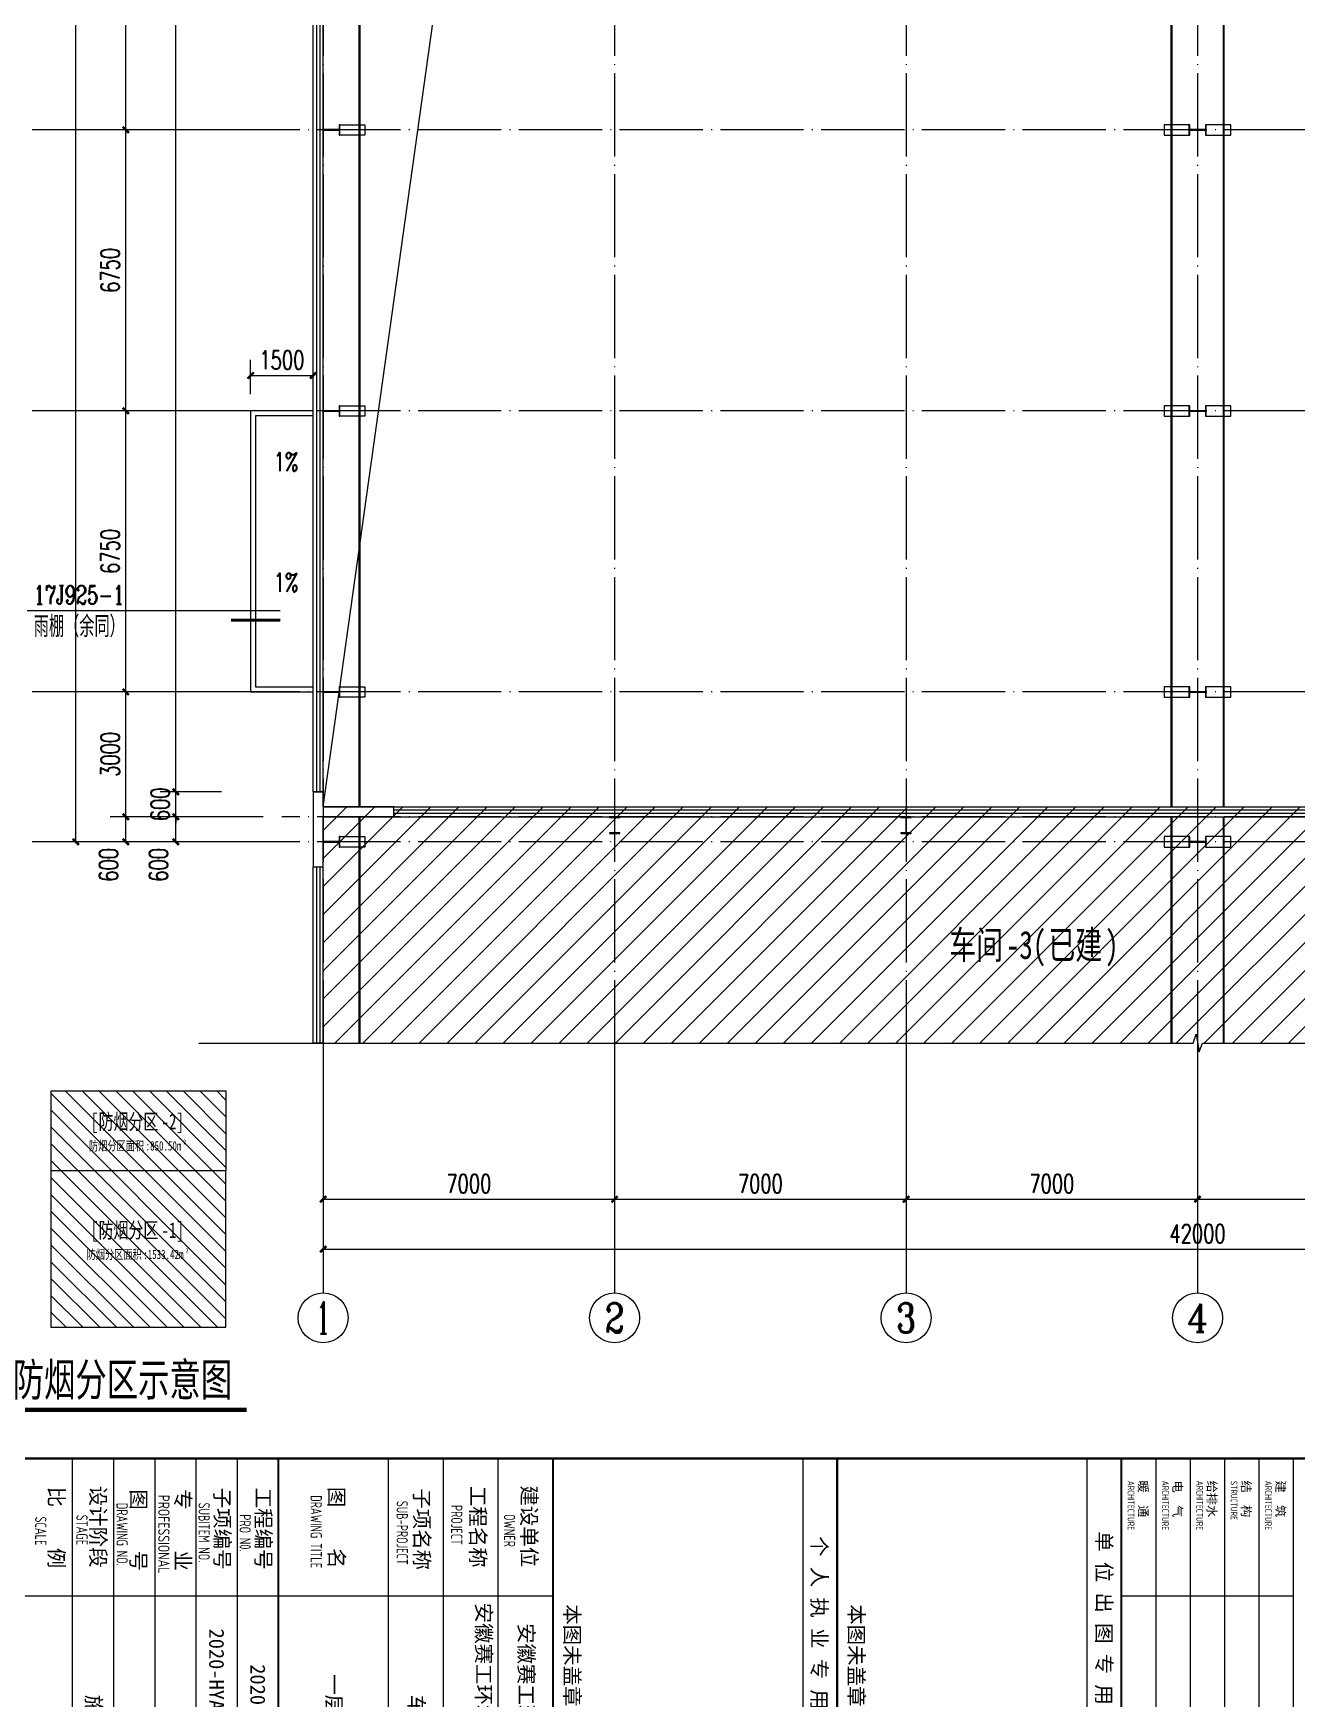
# Model space of a CAD drawing. Extents: x 1840316 to 2045362, y 17308253 to 17931430.
# Drawn here: x 1985902 to 2016243, y 17623196 to 17663196 of the extents above; entities that cross this region are included whole.
import ezdxf
from ezdxf.enums import TextEntityAlignment as Align

# ---------------------------------------------------------------- set-up
doc = ezdxf.new("R2010")
doc.units = 0
doc.header["$LTSCALE"] = 1000
doc.header["$MEASUREMENT"] = 0
doc.linetypes.add('DASH', pattern=[0.35, 0.25, -0.1])
doc.linetypes.add('DOTE', pattern=[2.42, 2, -0.2, 0.02, -0.2])
doc.layers.get('Defpoints').update_dxf_attribs({"color": 250})
for name, color, linetype in [('0 - 填充', 251, 'Continuous'), ('00-人防文字', 140, 'Continuous'), ('AXIS_TEXT', 7, 'Continuous'), ('AXIS_内部', 151, 'Continuous'), ('AXIS_外部', 171, 'Continuous'), ('COLUMN', 2, 'Continuous'), ('DIM_IDEN', 171, 'Continuous'), ('DIM_SYMB', 165, 'Continuous'), ('DOTE', 1, 'DOTE'), ('PUB_TEXT', 7, 'Continuous'), ('PUB_TITLE', 4, 'Continuous'), ('PUB_WALL', 9, 'Continuous'), ('TK', 4, 'Continuous'), ('WALL-PARAPET', 6, 'Continuous'), ('WINDOW', 140, 'Continuous')]:
    doc.layers.add(name, color=color, linetype=linetype)
doc.styles.add('_TCH_AXIS', font='COMPLEX', dxfattribs={"bigfont": 'GBCBIG'})
doc.styles.add('_TCH_DIM', font='SIMPLEX', dxfattribs={"bigfont": 'GBCBIG'})
doc.styles.add('_TCH_DIM_T3', font='SIMPLEX', dxfattribs={"width": 0.705882, "bigfont": 'GBCBIG'})
doc.styles.add('_TCH_LABEL', font='COMPLEX', dxfattribs={"bigfont": 'GBCBIG'})
doc.styles.add('COMPLEX', font='COMPLEX')
doc.styles.add('HT', font='simhei.ttf', dxfattribs={"width": 0.7})
doc.styles.add('TSSD_REIN', font='tssdeng.shx', dxfattribs={"width": 0.7, "bigfont": 'tssdchn.shx'})
doc.styles.add('图签宋体', font='', dxfattribs={"height": 300})
doc.styles.get('图签宋体').set_extended_font_data('NSimSun')
doc.dimstyles.new('_TCH_ARCH&&150', dxfattribs={"dimtxt": 446.25, "dimasz": 150, "dimexe": 375, "dimexo": 450, "dimgap": 150, "dimtad": 1, "dimdec": 0, "dimzin": 0, "dimdsep": 46, "dimtxsty": '_TCH_DIM_T3', "dimblk": 'ARCHTICK', "dimcen": 0.09, "dimclrt": 7, "dimazin": 2, "dimtfac": 1, "dimtdec": 0, "dimtix": 1, "dimtmove": 2, "dimatfit": 3, "dimfxl": 0, "dimtolj": 1, "dimtzin": 0, "dimarcsym": 0})

# ---------------------------------------------------------------- blocks, each defined once
blk = doc.blocks.new('A$C3ACC4A1C')
at = {"layer": 'COLUMN'}
h = blk.add_hatch(color=256, dxfattribs=at)
h.paths.add_polyline_path([(125, 400), (0, 400), (0, 388), (120, 388), (120, 200), (125, 200)])
h.paths.add_polyline_path([(250, 400), (125, 400), (125, 200), (130, 200), (130, 388), (250, 388)])
h.paths.add_polyline_path([(250, 12), (130, 12), (130, 200), (125, 200), (125, 0), (250, 0)])
h.paths.add_polyline_path([(125, 200), (120, 200), (120, 12), (0, 12), (0, 0), (125, 0)])
blk.add_lwpolyline([(0, 0), (0, 12), (120, 12), (120, 388), (0, 388), (0, 400), (250, 400), (250, 388), (130, 388), (130, 12), (250, 12), (250, 0)], close=True, dxfattribs=at)
blk = doc.blocks.new('GeYuanFrame_28783010', base_point=(18.76, 4.34))
at = {"layer": 'PUB_TITLE'}
for points in [[(628.76, 202.14), (628.76, 229.64)], [(628.76, 14.34), (628.76, 111.14)]]:
    blk.add_lwpolyline(points, dxfattribs=at)
at = {"layer": 'TK'}
for p, q in [((606.76, 102.34), (676.76, 102.34)), ((606.76, 93.54), (676.76, 93.54)), ((606.76, 84.74), (628.76, 84.74)), ((606.76, 84.74), (676.76, 84.74)), ((606.76, 67.18), (676.76, 67.18)), ((606.76, 67.14), (676.76, 67.14)), ((606.76, 60.58), (676.76, 60.58)), ((606.76, 53.98), (676.76, 53.98)), ((606.76, 47.38), (676.76, 47.38)), ((606.76, 40.78), (676.76, 40.78)), ((606.76, 34.18), (676.76, 34.18))]:
    blk.add_line(p, q, dxfattribs=at)
for points, const_width in [([(606.76, 414.34), (606.76, 14.34)], 0.4), ([(606.76, 202.14), (676.76, 202.14)], 0.35), ([(606.76, 156.64), (676.76, 156.64)], 0.35), ([(606.76, 111.14), (676.76, 111.14)], 0.35), ([(606.76, 67.18), (676.76, 67.18)], 0.35)]:
    blk.add_lwpolyline(points, dxfattribs=dict(at, const_width=const_width))
for points in [[(606.76, 229.64), (676.76, 229.64)], [(606.76, 224.14), (676.76, 224.14)], [(606.76, 218.64), (676.76, 218.64)], [(606.76, 213.14), (676.76, 213.14)], [(606.76, 207.64), (676.76, 207.64)], [(606.76, 202.14), (676.76, 202.14)], [(606.76, 196.64), (676.76, 196.64)], [(606.76, 151.14), (676.76, 151.14)]]:
    blk.add_lwpolyline(points, dxfattribs=at)
at = {"layer": 'TK', "style": '图签宋体'}
for s, height, p in [('建  筑', 1.44, (610.28, 226.92)), ('结  构', 1.44, (610.28, 221.42)), ('给排水', 1.44, (610.28, 215.92)), ('电  气', 1.44, (610.28, 210.42)), ('暖  通', 1.44, (610.28, 204.92)), ('单 位 出 图 专 用 章 盖 章', 2.4, (618.39, 198.16)), ('本图未盖章无效', 2.4, (630.1, 158.51)), ('个 人 执 业 专 用 章 盖 章', 2.4, (619.19, 152.58)), ('本图未盖章无效', 2.4, (630.1, 113.01)), ('建设单位', 2.4, (611.06, 106.14)), ('工程名称', 2.4, (611.14, 97.93)), ('子项名称', 2.4, (611.52, 88.95)), ('图    名', 2.4, (611.3, 75.3)), ('工程编号', 2.4, (611.44, 63.58)), ('子项编号', 2.4, (611.44, 57)), ('专    业', 2.4, (611.68, 50.69)), ('图    号', 2.4, (611.69, 43.58)), ('设计阶段', 2.4, (611.12, 37.12)), ('比    例', 2.4, (611.26, 30.44))]:
    blk.add_text(s, height=height, dxfattribs=at).set_placement(p)
at = {"layer": 'TK', "style": 'TSSD_REIN'}
for s, height, width, p in [('ARCHITECTURE', 1.08, 0.7, (610.32, 225.15)), ('STRUCTURE', 1.08, 0.7, (610.32, 219.65)), ('ARCHITECTURE', 1.08, 0.7, (610.32, 214.15)), ('ARCHITECTURE', 1.08, 0.7, (610.32, 208.65)), ('ARCHITECTURE', 1.08, 0.7, (610.32, 203.15)), ('OWNER', 1.8, 0.7, (615.65, 103.29)), ('PROJECT', 1.8, 0.7, (614.19, 94.83)), ('SUB-PROJECT', 1.8, 0.7, (613.53, 86.11)), ('DRAWING TITLE', 1.8, 0.7, (612.64, 72.34)), ('PRO N0.', 1.8, 0.7, (615.68, 60.96)), ('SUBITEM NO.', 1.8, 0.7, (613.82, 54.39)), ('PROFESSIONAL', 1.8, 0.8, (612.55, 47.95)), ('DRAWING NO.', 1.8, 0.7, (613.86, 41.26)), ('STAGE', 1.8, 0.7, (615.76, 34.84)), ('SCALE', 1.8, 0.7, (616.05, 28.23))]:
    blk.add_text(s, height=height, dxfattribs=dict(at, width=width)).set_placement(p)
at = {"layer": 'TK', "char_height": 2.4, "width": 48, "attachment_point": 5, "style": '图签宋体'}
for s, insert in [('安徽赛工环境装备有限公司', (652.76, 106.74)), ('安徽赛工环境装备有限公司新建厂区', (652.76, 97.94)), ('车间-3扩建', (652.76, 89.14)), ('一层高位平面图', (652.76, 75.94)), ('2020-HYAJLF-0505', (652.76, 63.88)), ('2020-HYAJLF-0505S-a-003', (652.76, 57.28)), ('施工图设计', (652.76, 37.48))]:
    blk.add_mtext(s, dxfattribs=dict(at, insert=insert))
blk = doc.blocks.new('_ArchTick')
at = {"color": 0, "linetype": 'ByBlock', "const_width": 0.4}
blk.add_lwpolyline([(-0.5, -0.5), (0.5, 0.5)], dxfattribs=at)
blk = doc.blocks.new('*D96')
at = {"layer": 'AXIS_内部', "color": 0, "lineweight": -2}
for p, q in [((1990424, 17644377), (1988949, 17644377)), ((1989324, 17643777), (1989324, 17644377)), ((1990424, 17643777), (1988949, 17643777))]:
    blk.add_line(p, q, dxfattribs=at)
at = {"layer": 'Defpoints', "color": 0}
for p in [(1989324, 17644377), (1990874, 17644377), (1990874, 17643777)]:
    blk.add_point(p, dxfattribs=at)
at = {"layer": 'AXIS_内部', "color": 0, "lineweight": -2, "xscale": 150, "yscale": 150, "zscale": 150}
for p, rotation in [((1989324, 17644377), 90), ((1989324, 17643777), 270)]:
    blk.add_blockref('_ArchTick', p, dxfattribs=dict(at, rotation=rotation))
at = {"layer": 'AXIS_内部', "color": 7, "insert": (1988911, 17643222), "char_height": 446.2, "attachment_point": 5, "rotation": 90, "style": '_TCH_DIM_T3'}
blk.add_mtext('\\A1;600', dxfattribs=at)
blk = doc.blocks.new('*D97')
at = {"layer": 'AXIS_内部', "color": 0, "lineweight": -2}
for p, q in [((1990424, 17644977), (1988949, 17644977)), ((1989324, 17644977), (1989324, 17645127)), ((1989324, 17644377), (1989324, 17644977)), ((1990424, 17644377), (1988949, 17644377)), ((1989324, 17644377), (1989324, 17644227))]:
    blk.add_line(p, q, dxfattribs=at)
at = {"layer": 'Defpoints', "color": 0}
for p in [(1989324, 17644977), (1990874, 17644977), (1990874, 17644377)]:
    blk.add_point(p, dxfattribs=at)
at = {"layer": 'AXIS_内部', "color": 0, "lineweight": -2, "xscale": 150, "yscale": 150, "zscale": 150}
for p, rotation in [((1989324, 17644977), 270), ((1989324, 17644377), 90)]:
    blk.add_blockref('_ArchTick', p, dxfattribs=dict(at, rotation=rotation))
at = {"layer": 'AXIS_内部', "color": 7, "insert": (1988950, 17644677), "char_height": 446.2, "attachment_point": 5, "rotation": 90, "style": '_TCH_DIM_T3'}
blk.add_mtext('\\A1;600', dxfattribs=at)
blk = doc.blocks.new('*D98')
at = {"layer": 'AXIS_内部', "color": 0, "lineweight": -2}
for p, q in [((1990424, 17699877), (1988949, 17699877)), ((1989324, 17644977), (1989324, 17699877)), ((1990424, 17644977), (1988949, 17644977))]:
    blk.add_line(p, q, dxfattribs=at)
at = {"layer": 'Defpoints', "color": 0}
for p in [(1989324, 17699877), (1990874, 17699877), (1990874, 17644977)]:
    blk.add_point(p, dxfattribs=at)
at = {"layer": 'AXIS_内部', "color": 0, "lineweight": -2, "xscale": 150, "yscale": 150, "zscale": 150}
for p, rotation in [((1989324, 17699877), 90), ((1989324, 17644977), 270)]:
    blk.add_blockref('_ArchTick', p, dxfattribs=dict(at, rotation=rotation))
at = {"layer": 'AXIS_内部', "color": 7, "insert": (1988950, 17672427), "char_height": 446.2, "attachment_point": 5, "rotation": 90, "style": '_TCH_DIM_T3'}
blk.add_mtext('\\A1;54900', dxfattribs=at)
blk = doc.blocks.new('*D291')
at = {"layer": 'AXIS_内部', "color": 0, "lineweight": -2}
for p, q in [((1991122, 17654527), (1991122, 17655352)), ((1992622, 17654527), (1992622, 17655352)), ((1991122, 17654977), (1992622, 17654977))]:
    blk.add_line(p, q, dxfattribs=at)
at = {"layer": 'Defpoints', "color": 0}
for p in [(1992622, 17654977), (1991122, 17654077), (1992622, 17654077)]:
    blk.add_point(p, dxfattribs=at)
at = {"layer": 'AXIS_内部', "color": 0, "lineweight": -2, "xscale": 150, "yscale": 150, "zscale": 150, "rotation": 180}
blk.add_blockref('_ArchTick', (1991122, 17654977), dxfattribs=at)
at = {"layer": 'AXIS_内部', "color": 0, "lineweight": -2, "xscale": 150, "yscale": 150, "zscale": 150}
blk.add_blockref('_ArchTick', (1992622, 17654977), dxfattribs=at)
at = {"layer": 'AXIS_内部', "color": 7, "insert": (1991872, 17655350), "char_height": 446.2, "attachment_point": 5, "style": '_TCH_DIM_T3'}
blk.add_mtext('\\A1;1500', dxfattribs=at)
blk = doc.blocks.new('*D292')
at = {"layer": 'AXIS_外部', "color": 0, "lineweight": -2}
for p, q in [((1992862, 17638493), (1992862, 17634818)), ((1999862, 17638493), (1999862, 17634818)), ((1992862, 17635193), (1999862, 17635193))]:
    blk.add_line(p, q, dxfattribs=at)
at = {"layer": 'Defpoints', "color": 0}
for p in [(1992862, 17638943), (1999862, 17638943), (1999862, 17635193)]:
    blk.add_point(p, dxfattribs=at)
at = {"layer": 'AXIS_外部', "color": 0, "lineweight": -2, "xscale": 150, "yscale": 150, "zscale": 150, "rotation": 180}
blk.add_blockref('_ArchTick', (1992862, 17635193), dxfattribs=at)
at = {"layer": 'AXIS_外部', "color": 0, "lineweight": -2, "xscale": 150, "yscale": 150, "zscale": 150}
blk.add_blockref('_ArchTick', (1999862, 17635193), dxfattribs=at)
at = {"layer": 'AXIS_外部', "color": 7, "insert": (1996362, 17635566), "char_height": 446.2, "attachment_point": 5, "style": '_TCH_DIM_T3'}
blk.add_mtext('\\A1;7000', dxfattribs=at)
blk = doc.blocks.new('*D293')
at = {"layer": 'AXIS_外部', "color": 0, "lineweight": -2}
for p, q in [((1999862, 17638493), (1999862, 17634818)), ((2006862, 17638493), (2006862, 17634818)), ((1999862, 17635193), (2006862, 17635193))]:
    blk.add_line(p, q, dxfattribs=at)
at = {"layer": 'Defpoints', "color": 0}
for p in [(1999862, 17638943), (2006862, 17638943), (2006862, 17635193)]:
    blk.add_point(p, dxfattribs=at)
at = {"layer": 'AXIS_外部', "color": 0, "lineweight": -2, "xscale": 150, "yscale": 150, "zscale": 150, "rotation": 180}
blk.add_blockref('_ArchTick', (1999862, 17635193), dxfattribs=at)
at = {"layer": 'AXIS_外部', "color": 0, "lineweight": -2, "xscale": 150, "yscale": 150, "zscale": 150}
blk.add_blockref('_ArchTick', (2006862, 17635193), dxfattribs=at)
at = {"layer": 'AXIS_外部', "color": 7, "insert": (2003362, 17635566), "char_height": 446.2, "attachment_point": 5, "style": '_TCH_DIM_T3'}
blk.add_mtext('\\A1;7000', dxfattribs=at)
blk = doc.blocks.new('*D294')
at = {"layer": 'AXIS_外部', "color": 0, "lineweight": -2}
for p, q in [((2006862, 17638493), (2006862, 17634818)), ((2013862, 17638493), (2013862, 17634818)), ((2006862, 17635193), (2013862, 17635193))]:
    blk.add_line(p, q, dxfattribs=at)
at = {"layer": 'Defpoints', "color": 0}
for p in [(2006862, 17638943), (2013862, 17638943), (2013862, 17635193)]:
    blk.add_point(p, dxfattribs=at)
at = {"layer": 'AXIS_外部', "color": 0, "lineweight": -2, "xscale": 150, "yscale": 150, "zscale": 150, "rotation": 180}
blk.add_blockref('_ArchTick', (2006862, 17635193), dxfattribs=at)
at = {"layer": 'AXIS_外部', "color": 0, "lineweight": -2, "xscale": 150, "yscale": 150, "zscale": 150}
blk.add_blockref('_ArchTick', (2013862, 17635193), dxfattribs=at)
at = {"layer": 'AXIS_外部', "color": 7, "insert": (2010362, 17635566), "char_height": 446.2, "attachment_point": 5, "style": '_TCH_DIM_T3'}
blk.add_mtext('\\A1;7000', dxfattribs=at)
blk = doc.blocks.new('*D295')
at = {"layer": 'AXIS_外部', "color": 0, "lineweight": -2}
for p, q in [((2013862, 17638493), (2013862, 17634818)), ((2020862, 17638493), (2020862, 17634818)), ((2013862, 17635193), (2020862, 17635193))]:
    blk.add_line(p, q, dxfattribs=at)
at = {"layer": 'Defpoints', "color": 0}
for p in [(2013862, 17638943), (2020862, 17638943), (2020862, 17635193)]:
    blk.add_point(p, dxfattribs=at)
at = {"layer": 'AXIS_外部', "color": 0, "lineweight": -2, "xscale": 150, "yscale": 150, "zscale": 150, "rotation": 180}
blk.add_blockref('_ArchTick', (2013862, 17635193), dxfattribs=at)
at = {"layer": 'AXIS_外部', "color": 0, "lineweight": -2, "xscale": 150, "yscale": 150, "zscale": 150}
blk.add_blockref('_ArchTick', (2020862, 17635193), dxfattribs=at)
at = {"layer": 'AXIS_外部', "color": 7, "insert": (2017362, 17635566), "char_height": 446.2, "attachment_point": 5, "style": '_TCH_DIM_T3'}
blk.add_mtext('\\A1;7000', dxfattribs=at)
blk = doc.blocks.new('*D298')
at = {"layer": 'AXIS_外部', "color": 0, "lineweight": -2}
for p, q in [((1992862, 17638493), (1992862, 17633618)), ((2034862, 17638493), (2034862, 17633618)), ((1992862, 17633993), (2034862, 17633993))]:
    blk.add_line(p, q, dxfattribs=at)
at = {"layer": 'Defpoints', "color": 0}
for p in [(1992862, 17638943), (2034862, 17638943), (2034862, 17633993)]:
    blk.add_point(p, dxfattribs=at)
at = {"layer": 'AXIS_外部', "color": 0, "lineweight": -2, "xscale": 150, "yscale": 150, "zscale": 150, "rotation": 180}
blk.add_blockref('_ArchTick', (1992862, 17633993), dxfattribs=at)
at = {"layer": 'AXIS_外部', "color": 0, "lineweight": -2, "xscale": 150, "yscale": 150, "zscale": 150}
blk.add_blockref('_ArchTick', (2034862, 17633993), dxfattribs=at)
at = {"layer": 'AXIS_外部', "color": 7, "insert": (2013862, 17634366), "char_height": 446.2, "attachment_point": 5, "style": '_TCH_DIM_T3'}
blk.add_mtext('\\A1;42000', dxfattribs=at)
blk = doc.blocks.new('*D318')
at = {"layer": 'AXIS_外部', "color": 0, "lineweight": -2}
for p, q in [((1991424, 17644377), (1987749, 17644377)), ((1988124, 17643777), (1988124, 17644377)), ((1991424, 17643777), (1987749, 17643777))]:
    blk.add_line(p, q, dxfattribs=at)
at = {"layer": 'Defpoints', "color": 0}
for p in [(1988124, 17644377), (1991874, 17644377), (1991874, 17643777)]:
    blk.add_point(p, dxfattribs=at)
at = {"layer": 'AXIS_外部', "color": 0, "lineweight": -2, "xscale": 150, "yscale": 150, "zscale": 150}
for p, rotation in [((1988124, 17644377), 90), ((1988124, 17643777), 270)]:
    blk.add_blockref('_ArchTick', p, dxfattribs=dict(at, rotation=rotation))
at = {"layer": 'AXIS_外部', "color": 7, "insert": (1987711, 17643222), "char_height": 446.2, "attachment_point": 5, "rotation": 90, "style": '_TCH_DIM_T3'}
blk.add_mtext('\\A1;600', dxfattribs=at)
blk = doc.blocks.new('*D319')
at = {"layer": 'AXIS_外部', "color": 0, "lineweight": -2}
for p, q in [((1991424, 17647377), (1987749, 17647377)), ((1988124, 17644377), (1988124, 17647377)), ((1991424, 17644377), (1987749, 17644377))]:
    blk.add_line(p, q, dxfattribs=at)
at = {"layer": 'Defpoints', "color": 0}
for p in [(1988124, 17647377), (1991874, 17647377), (1991874, 17644377)]:
    blk.add_point(p, dxfattribs=at)
at = {"layer": 'AXIS_外部', "color": 0, "lineweight": -2, "xscale": 150, "yscale": 150, "zscale": 150}
for p, rotation in [((1988124, 17647377), 90), ((1988124, 17644377), 270)]:
    blk.add_blockref('_ArchTick', p, dxfattribs=dict(at, rotation=rotation))
at = {"layer": 'AXIS_外部', "color": 7, "insert": (1987750, 17645877), "char_height": 446.2, "attachment_point": 5, "rotation": 90, "style": '_TCH_DIM_T3'}
blk.add_mtext('\\A1;3000', dxfattribs=at)
blk = doc.blocks.new('*D320')
at = {"layer": 'AXIS_外部', "color": 0, "lineweight": -2}
for p, q in [((1991424, 17654127), (1987749, 17654127)), ((1988124, 17647377), (1988124, 17654127)), ((1991424, 17647377), (1987749, 17647377))]:
    blk.add_line(p, q, dxfattribs=at)
at = {"layer": 'Defpoints', "color": 0}
for p in [(1988124, 17654127), (1991874, 17654127), (1991874, 17647377)]:
    blk.add_point(p, dxfattribs=at)
at = {"layer": 'AXIS_外部', "color": 0, "lineweight": -2, "xscale": 150, "yscale": 150, "zscale": 150}
for p, rotation in [((1988124, 17654127), 90), ((1988124, 17647377), 270)]:
    blk.add_blockref('_ArchTick', p, dxfattribs=dict(at, rotation=rotation))
at = {"layer": 'AXIS_外部', "color": 7, "insert": (1987750, 17650752), "char_height": 446.2, "attachment_point": 5, "rotation": 90, "style": '_TCH_DIM_T3'}
blk.add_mtext('\\A1;6750', dxfattribs=at)
blk = doc.blocks.new('*D321')
at = {"layer": 'AXIS_外部', "color": 0, "lineweight": -2}
for p, q in [((1991424, 17660877), (1987749, 17660877)), ((1988124, 17654127), (1988124, 17660877)), ((1991424, 17654127), (1987749, 17654127))]:
    blk.add_line(p, q, dxfattribs=at)
at = {"layer": 'Defpoints', "color": 0}
for p in [(1988124, 17660877), (1991874, 17660877), (1991874, 17654127)]:
    blk.add_point(p, dxfattribs=at)
at = {"layer": 'AXIS_外部', "color": 0, "lineweight": -2, "xscale": 150, "yscale": 150, "zscale": 150}
for p, rotation in [((1988124, 17660877), 90), ((1988124, 17654127), 270)]:
    blk.add_blockref('_ArchTick', p, dxfattribs=dict(at, rotation=rotation))
at = {"layer": 'AXIS_外部', "color": 7, "insert": (1987750, 17657502), "char_height": 446.2, "attachment_point": 5, "rotation": 90, "style": '_TCH_DIM_T3'}
blk.add_mtext('\\A1;6750', dxfattribs=at)
blk = doc.blocks.new('*D322')
at = {"layer": 'AXIS_外部', "color": 0, "lineweight": -2}
for p, q in [((1991424, 17667627), (1987749, 17667627)), ((1988124, 17660877), (1988124, 17667627)), ((1991424, 17660877), (1987749, 17660877))]:
    blk.add_line(p, q, dxfattribs=at)
at = {"layer": 'Defpoints', "color": 0}
for p in [(1988124, 17667627), (1991874, 17667627), (1991874, 17660877)]:
    blk.add_point(p, dxfattribs=at)
at = {"layer": 'AXIS_外部', "color": 0, "lineweight": -2, "xscale": 150, "yscale": 150, "zscale": 150}
for p, rotation in [((1988124, 17667627), 90), ((1988124, 17660877), 270)]:
    blk.add_blockref('_ArchTick', p, dxfattribs=dict(at, rotation=rotation))
at = {"layer": 'AXIS_外部', "color": 7, "insert": (1987750, 17664252), "char_height": 446.2, "attachment_point": 5, "rotation": 90, "style": '_TCH_DIM_T3'}
blk.add_mtext('\\A1;6750', dxfattribs=at)
blk = doc.blocks.new('*D329')
at = {"layer": 'AXIS_外部', "color": 0, "lineweight": -2}
for p, q in [((1991424, 17701617), (1986549, 17701617)), ((1986924, 17643777), (1986924, 17701617)), ((1991424, 17643777), (1986549, 17643777))]:
    blk.add_line(p, q, dxfattribs=at)
at = {"layer": 'Defpoints', "color": 0}
for p in [(1986924, 17701617), (1991874, 17701617), (1991874, 17643777)]:
    blk.add_point(p, dxfattribs=at)
at = {"layer": 'AXIS_外部', "color": 0, "lineweight": -2, "xscale": 150, "yscale": 150, "zscale": 150}
for p, rotation in [((1986924, 17701617), 90), ((1986924, 17643777), 270)]:
    blk.add_blockref('_ArchTick', p, dxfattribs=dict(at, rotation=rotation))
at = {"layer": 'AXIS_外部', "color": 7, "insert": (1986550, 17672697), "char_height": 446.2, "attachment_point": 5, "rotation": 90, "style": '_TCH_DIM_T3'}
blk.add_mtext('\\A1;57840', dxfattribs=at)
blk = doc.blocks.new('$WINLIB2D$00000001')
for p, q in [((-0.5, 0.5), (0.5, 0.5)), ((-0.5, 0.5), (-0.5, -0.5)), ((0.5, -0.5), (0.5, 0.5)), ((0.5, 0.16667), (-0.5, 0.16667)), ((0.5, -0.16667), (-0.5, -0.16667)), ((-0.5, -0.5), (0.5, -0.5))]:
    blk.add_line(p, q)
blk = doc.blocks.new('_AXISO')
blk.add_circle((0, 0), 0.5)
at = {"layer": 'AXIS_TEXT', "style": 'COMPLEX', "width": 1.041667}
blk.add_attdef('A', text='', height=0.56, dxfattribs=at).set_placement((-0.25, -0.28), (0.25, -0.28), align=Align.FIT)

msp = doc.modelspace()

# ---------------------------------------------------------------- hatches: boundary and pattern name
h = msp.add_hatch()
h.set_pattern_fill('ANSI31', color=250, scale=300, style=0)
h.set_pattern_definition([(45, (5999.36, -1045417.2), (-336.759605, 336.759605), [])])
h.paths.add_polyline_path([(1992861.6, 17644616.7), (2034861.6, 17644616.7), (2034861.6, 17638943.1), (1992861.6, 17638943.1)])
at = {"layer": '0 - 填充'}
h = msp.add_hatch(dxfattribs=at)
h.set_pattern_fill('ANSI31', color=256, scale=180, angle=-90, style=0)
h.set_pattern_definition([(315, (0, 0), (202.0557627, 202.0557627), [])])
h.paths.add_polyline_path([(1990527.2, 17637793.7), (1986328.4, 17637793.7), (1986328.4, 17635873.7), (1990527.2, 17635873.7)])
h.paths.add_polyline_path([(1990527.2, 17635873.7), (1986327.2, 17635873.7), (1986327.2, 17632117.7), (1990527.2, 17632117.7)])
h.paths.add_polyline_path([(1988864.4, 17636706.9), (1989666.7, 17636706.9), (1989666.7, 17637412.6), (1988864.4, 17637412.6)], flags=24)
h.paths.add_polyline_path([(1987343.7, 17636683.7), (1989108.1, 17636683.7), (1989108.1, 17637440.1), (1987343.7, 17637440.1)], flags=24)
h.paths.add_polyline_path([(1987163.2, 17636706.9), (1987587.4, 17636706.9), (1987587.4, 17637412.6), (1987163.2, 17637412.6)], flags=24)
h.paths.add_polyline_path([(1989479.2, 17636484.8), (1989590.9, 17636484.8), (1989590.9, 17636650), (1989479.2, 17636650)], flags=24)
h.paths.add_polyline_path([(1988542.4, 17636304.1), (1989563.7, 17636304.1), (1989563.7, 17636645.9), (1988542.4, 17636645.9)], flags=24)
h.paths.add_polyline_path([(1987162.7, 17636251.2), (1988675, 17636251.2), (1988675, 17636705), (1987162.7, 17636705)], flags=24)
h.paths.add_polyline_path([(1988864.4, 17634099.5), (1989666.7, 17634099.5), (1989666.7, 17634805.2), (1988864.4, 17634805.2)], flags=24)
h.paths.add_polyline_path([(1987343.7, 17634076.3), (1989108.1, 17634076.3), (1989108.1, 17634832.6), (1987343.7, 17634832.6)], flags=24)
h.paths.add_polyline_path([(1987163.2, 17634099.5), (1987587.4, 17634099.5), (1987587.4, 17634805.2), (1987163.2, 17634805.2)], flags=24)
h.paths.add_polyline_path([(1989535.9, 17633877.4), (1989647.7, 17633877.4), (1989647.7, 17634042.5), (1989535.9, 17634042.5)], flags=24)
h.paths.add_polyline_path([(1988487.6, 17633699.8), (1989618.5, 17633699.8), (1989618.5, 17634030.2), (1988487.6, 17634030.2)], flags=24)
h.paths.add_polyline_path([(1987106, 17633643.8), (1988618.3, 17633643.8), (1988618.3, 17634097.6), (1987106, 17634097.6)], flags=24)

# ---------------------------------------------------------------- linework, layer by layer
at = {"color": 250}
msp.add_lwpolyline([(1992861.6, 17644616.7), (2034861.6, 17644616.7)], dxfattribs=at)
for points in [[(1986328.4, 17637793.7), (1990527.2, 17637793.7), (1990527.2, 17635873.7), (1986328.4, 17635873.7)], [(1990527.2, 17635873.7), (1986327.2, 17635873.7), (1986327.2, 17632117.7), (1990527.2, 17632117.7)]]:
    msp.add_lwpolyline(points, close=True)
at = {"layer": 'AXIS_外部'}
for p, q in [((1991873.6, 17660876.7), (1985873.6, 17660876.7)), ((1991873.6, 17654126.7), (1985873.6, 17654126.7)), ((1991873.6, 17647376.7), (1985873.6, 17647376.7)), ((1991873.6, 17643776.7), (1985873.6, 17643776.7)), ((1992861.6, 17638943.1), (1992861.6, 17632943.1)), ((1999861.6, 17638943.1), (1999861.6, 17632943.1)), ((2006861.6, 17638943.1), (2006861.6, 17632943.1)), ((2013861.6, 17638943.1), (2013861.6, 17632943.1))]:
    msp.add_line(p, q, dxfattribs=at)
at = {"layer": 'DIM_IDEN'}
for p, q in [((1988521.6, 17649326.7), (1985754.5, 17649326.7)), ((1991833.4, 17649326.7), (1988521.6, 17649326.7))]:
    msp.add_line(p, q, dxfattribs=at)
at = {"layer": 'DIM_IDEN', "const_width": 75}
msp.add_lwpolyline([(1991833.4, 17649101.7), (1990649.8, 17649101.7)], dxfattribs=at)
at = {"layer": 'DIM_SYMB'}
for points in [[(1992526.9, 17652520.7, 0, 0, 0), (1991780.7, 17652520.7, 120, 0, 0), (1991330.7, 17652520.7, 0, 0, 0)], [(1992526.9, 17649626.7, 0, 0, 0), (1991780.7, 17649626.7, 120, 0, 0), (1991330.7, 17649626.7, 0, 0, 0)]]:
    msp.add_lwpolyline(points, format="xyseb", dxfattribs=at)
at = {"layer": 'DIM_SYMB', "color": 150}
msp.add_lwpolyline([(1989873.6, 17638943.1), (2013754.1, 17638943.1), (2013830.6, 17639153.1), (2013904.6, 17638733.1), (2013979.1, 17638943.1), (2037861.6, 17638943.1)], dxfattribs=at)
at = {"layer": 'DIM_SYMB', "const_width": 105}
msp.add_lwpolyline([(1985406.4, 17630132.3), (1991028.1, 17630132.3)], dxfattribs=at)
at = {"layer": 'DOTE'}
for p, q in [((1992861.6, 17703376.7), (1992861.6, 17638943.1)), ((1999861.6, 17703376.7), (1999861.6, 17638943.1)), ((2006861.6, 17703376.7), (2006861.6, 17638943.1)), ((2013861.6, 17703376.7), (2013861.6, 17638977.1)), ((2035861.6, 17660876.7), (1991873.6, 17660876.7)), ((2035861.6, 17654126.7), (1991873.6, 17654126.7)), ((2035861.6, 17647376.7), (1991873.6, 17647376.7)), ((2035861.6, 17644376.7), (1991873.6, 17644376.7)), ((2035861.6, 17643776.7), (1991873.6, 17643776.7))]:
    msp.add_line(p, q, dxfattribs=at)
at = {"layer": 'PUB_WALL', "color": 2}
for points in [[(1993261.6, 17660751.7), (1993261.6, 17661001.7), (1993861.6, 17661001.7), (1993861.6, 17660751.7)], [(2013661.6, 17660751.7), (2013661.6, 17661001.7), (2013061.6, 17661001.7), (2013061.6, 17660751.7)], [(2014661.6, 17660751.7), (2014661.6, 17661001.7), (2014061.6, 17661001.7), (2014061.6, 17660751.7)], [(1993261.6, 17654001.7), (1993261.6, 17654251.7), (1993861.6, 17654251.7), (1993861.6, 17654001.7)], [(2013661.6, 17654001.7), (2013661.6, 17654251.7), (2013061.6, 17654251.7), (2013061.6, 17654001.7)], [(2014661.6, 17654001.7), (2014661.6, 17654251.7), (2014061.6, 17654251.7), (2014061.6, 17654001.7)], [(1993261.6, 17647251.7), (1993261.6, 17647501.7), (1993861.6, 17647501.7), (1993861.6, 17647251.7)], [(2013661.6, 17647251.7), (2013661.6, 17647501.7), (2013061.6, 17647501.7), (2013061.6, 17647251.7)], [(2014661.6, 17647251.7), (2014661.6, 17647501.7), (2014061.6, 17647501.7), (2014061.6, 17647251.7)], [(1993261.6, 17643651.7), (1993261.6, 17643901.7), (1993861.6, 17643901.7), (1993861.6, 17643651.7)], [(2013661.6, 17643651.7), (2013661.6, 17643901.7), (2013061.6, 17643901.7), (2013061.6, 17643651.7)], [(2014661.6, 17643651.7), (2014661.6, 17643901.7), (2014061.6, 17643901.7), (2014061.6, 17643651.7)]]:
    msp.add_lwpolyline(points, close=True, dxfattribs=at)
at = {"layer": 'WALL-PARAPET'}
for p, q in [((1992861.6, 17644976.7), (1992621.6, 17644976.7)), ((1992621.6, 17644976.7), (1992621.6, 17644496.7)), ((1992861.6, 17644616.7), (1992861.6, 17644976.7)), ((1994561.6, 17644616.7), (1992861.6, 17644616.7)), ((1994561.6, 17644376.7), (1994561.6, 17644616.7)), ((1992621.6, 17644496.7), (1992621.6, 17643176.7)), ((1992861.6, 17643176.7), (1992861.6, 17644376.7)), ((1992861.6, 17644376.7), (1994561.6, 17644376.7)), ((1992621.6, 17643176.7), (1992861.6, 17643176.7)), ((1992861.6, 17638943.1), (1992621.6, 17638943.1))]:
    msp.add_line(p, q, dxfattribs=at)
at = {"layer": 'WINDOW'}
for points in [[(1992861.6, 17644616.7), (1999861.6, 17694626.7), (2034861.6, 17701376.7)], [(1992621.6, 17654006.7), (1991241.6, 17654006.7), (1991241.6, 17647496.7), (1992621.6, 17647496.7)]]:
    msp.add_lwpolyline(points, dxfattribs=at)
at = {"layer": 'WINDOW', "color": 0, "linetype": 'DASH', "ltscale": 4, "const_width": 50}
for points in [[(1993736.6, 17701376.7), (1993736.6, 17644616.7)], [(2013236.6, 17701376.7), (2013236.6, 17644616.7)], [(2014486.6, 17701376.7), (2014486.6, 17644616.7)], [(1993736.6, 17644376.7), (1993736.6, 17638943.1)], [(2013236.6, 17644376.7), (2013236.6, 17638943.1)], [(2014486.6, 17644376.7), (2014486.6, 17638943.1)]]:
    msp.add_lwpolyline(points, dxfattribs=at)
at = {"layer": 'WINDOW'}
msp.add_lwpolyline([(1991121.6, 17654126.7), (1991121.6, 17647376.7), (1992621.6, 17647376.7), (1992621.6, 17654126.7)], close=True, dxfattribs=at)

# ---------------------------------------------------------------- block references
at = {"xscale": 150, "yscale": 150, "zscale": 150, "rotation": 270}
msp.add_blockref('GeYuanFrame_28783010', (1982361.6, 17717164), dxfattribs=at)
at = {"layer": 'AXIS_外部'}
ref = msp.add_blockref('_AXISO', (1992861.6, 17632343.1), dxfattribs=dict(at, xscale=1200, yscale=1200, zscale=1200))
ref.add_attrib('A', '1', dxfattribs={"layer": 'AXIS_TEXT', "height": 772.1, "style": '_TCH_AXIS'}).set_placement((1992696.1, 17631957), (1993027, 17631957), align=Align.FIT)
ref = msp.add_blockref('_AXISO', (1999861.6, 17632343.1), dxfattribs=dict(at, xscale=1200, yscale=1200, zscale=1200))
ref.add_attrib('A', '2', dxfattribs={"layer": 'AXIS_TEXT', "height": 698.9, "style": '_TCH_AXIS'}).set_placement((1999628.6, 17631993.6), (2000094.6, 17631993.6), align=Align.FIT)
ref = msp.add_blockref('_AXISO', (2006861.6, 17632343.1), dxfattribs=dict(at, xscale=1200, yscale=1200, zscale=1200))
ref.add_attrib('A', '3', dxfattribs={"layer": 'AXIS_TEXT', "height": 698.9, "style": '_TCH_AXIS'}).set_placement((2006628.6, 17631993.6), (2007094.6, 17631993.6), align=Align.FIT)
ref = msp.add_blockref('_AXISO', (2013861.6, 17632343.1), dxfattribs=dict(at, xscale=1200, yscale=1200, zscale=1200))
ref.add_attrib('A', '4', dxfattribs={"layer": 'AXIS_TEXT', "height": 668.2, "style": '_TCH_AXIS'}).set_placement((2013607.1, 17632009), (2014116.1, 17632009), align=Align.FIT)
at = {"layer": 'COLUMN', "xscale": -1, "rotation": 90}
for p in [(1993261.6, 17661001.7), (2014061.6, 17661001.7), (1993261.6, 17654251.7), (2014061.6, 17654251.7), (1993261.6, 17647501.7), (2014061.6, 17647501.7), (1993261.6, 17643901.7), (2014061.6, 17643901.7)]:
    msp.add_blockref('A$C3ACC4A1C', p, dxfattribs=at)
at = {"layer": 'COLUMN', "xscale": -1}
for p in [(1999986.6, 17643976.7), (2006986.6, 17643976.7)]:
    msp.add_blockref('A$C3ACC4A1C', p, dxfattribs=at)
at = {"layer": 'WINDOW'}
for p, xscale, yscale, zscale, rotation in [((1992741.6, 17672426.7), 54900, 240, 54900, 90.00000000000655), ((2013861.6, 17644496.7), -38600.00000130339, 240, -38600.00000130339, 180), ((1992741.6, 17641059.9), 4233.623532958329, -240, 4233.623532958329, 90.00000000000719)]:
    msp.add_blockref('$WINLIB2D$00000001', p, dxfattribs=dict(at, xscale=xscale, yscale=yscale, zscale=zscale, rotation=rotation))

# ---------------------------------------------------------------- texts
at = {"layer": '00-人防文字', "style": 'HT', "width": 0.7}
for s, height, p in [('[', 375.5, (1987280.8, 17636868.9)), ('防烟分区', 375.53, (1987469.8, 17636868.9)), ('-2]', 375.53, (1988982, 17636868.9)), ('防烟分区面积', 225.32, (1987238.4, 17636362.3)), (':850.50m', 225.32, (1988599.4, 17636362.3)), ('2', 112.7, (1989506.7, 17636512.3)), ('[', 375.5, (1987280.8, 17634261.4)), ('防烟分区', 375.53, (1987469.8, 17634261.4)), ('-1]', 375.53, (1988982, 17634261.4)), ('防烟分区面积', 225.32, (1987181.6, 17633754.9)), (':1533.42m', 225.32, (1988542.7, 17633754.9)), ('2', 112.7, (1989563.4, 17633904.9))]:
    msp.add_text(s, height=height, dxfattribs=at).set_placement(p)
at = {"layer": 'PUB_TEXT'}
for s, height, style, width, p in [('1%%%', 446.25, '_TCH_DIM', 0.705882, (1991673.8, 17652678.2)), ('1%%%', 446.25, '_TCH_DIM', 0.705882, (1991673.8, 17649784.2)), ('17J925-1', 446.25, '_TCH_LABEL', 0.705882, (1985912, 17649484.2)), ('车间', 675.95, 'HT', 0.7, (2007900, 17640962.6)), ('已建', 675.95, 'HT', 0.7, (2010281.7, 17640962.6)), ('-3(', 675.95, 'HT', 0.7, (2009261, 17640962.6)), (')', 675.9, 'HT', 0.7, (2011642.8, 17640962.6)), ('防烟分区示意图', 788.61, 'HT', 0.7, (1985406.4, 17630466.3))]:
    msp.add_text(s, height=height, dxfattribs=dict(at, style=style, width=width)).set_placement(p)
at = {"layer": 'PUB_TEXT', "style": '_TCH_LABEL'}
msp.add_text('雨棚（余同）', height=506.38, dxfattribs=at).set_placement((1985912, 17648694.4))

# ---------------------------------------------------------------- dimensions: what is measured, and where the dimension line sits
at = {"layer": 'AXIS_内部'}
for p1, p2, distance, picture, middle in [((1990873.6, 17644976.7), (1990873.6, 17699876.7), 1550, '*D98', (1988950.5, 17672426.7)), ((1991121.6, 17654076.7), (1992621.6, 17654076.7), 900, '*D291', (1991871.6, 17655349.8)), ((1990873.6, 17644376.7), (1990873.6, 17644976.7), 1550, '*D97', (1988950.5, 17644676.7))]:
    dim = msp.add_aligned_dim(p1=p1, p2=p2, distance=distance, dimstyle='_TCH_ARCH&&150', dxfattribs=at)
    dim.commit()
    dim.dimension.update_dxf_attribs({"geometry": picture, "text_midpoint": middle})
dim = msp.add_linear_dim(base=(1989323.6, 17644376.7), p1=(1990873.6, 17643776.7), p2=(1990873.6, 17644376.7), angle=90, dimstyle='_TCH_ARCH&&150', dxfattribs=at)
dim.commit()
dim.dimension.update_dxf_attribs({"geometry": '*D96', "text_midpoint": (1988911.1, 17643221.7), "dimtype": 129})
at = {"layer": 'AXIS_外部'}
for p1, p2, distance, picture, middle in [((1991873.6, 17643776.7), (1991873.6, 17701616.7), 4950, '*D329', (1986550.5, 17672696.7)), ((1991873.6, 17660876.7), (1991873.6, 17667626.7), 3750, '*D322', (1987750.5, 17664251.7)), ((1991873.6, 17654126.7), (1991873.6, 17660876.7), 3750, '*D321', (1987750.5, 17657501.7)), ((1991873.6, 17647376.7), (1991873.6, 17654126.7), 3750, '*D320', (1987750.5, 17650751.7)), ((1991873.6, 17644376.7), (1991873.6, 17647376.7), 3750, '*D319', (1987750.5, 17645876.7)), ((1992861.6, 17638943.1), (1999861.6, 17638943.1), -3750, '*D292', (1996361.6, 17635566.2)), ((1992861.6, 17638943.1), (2034861.6, 17638943.1), -4950, '*D298', (2013861.6, 17634366.2)), ((1999861.6, 17638943.1), (2006861.6, 17638943.1), -3750, '*D293', (2003361.6, 17635566.2)), ((2006861.6, 17638943.1), (2013861.6, 17638943.1), -3750, '*D294', (2010361.6, 17635566.2)), ((2013861.6, 17638943.1), (2020861.6, 17638943.1), -3750, '*D295', (2017361.6, 17635566.2))]:
    dim = msp.add_aligned_dim(p1=p1, p2=p2, distance=distance, dimstyle='_TCH_ARCH&&150', dxfattribs=at)
    dim.commit()
    dim.dimension.update_dxf_attribs({"geometry": picture, "text_midpoint": middle})
dim = msp.add_linear_dim(base=(1988123.6, 17644376.7), p1=(1991873.6, 17643776.7), p2=(1991873.6, 17644376.7), angle=90, dimstyle='_TCH_ARCH&&150', dxfattribs=at)
dim.commit()
dim.dimension.update_dxf_attribs({"geometry": '*D318', "text_midpoint": (1987711.1, 17643221.7), "dimtype": 129})

doc.saveas('drawing.dxf')
